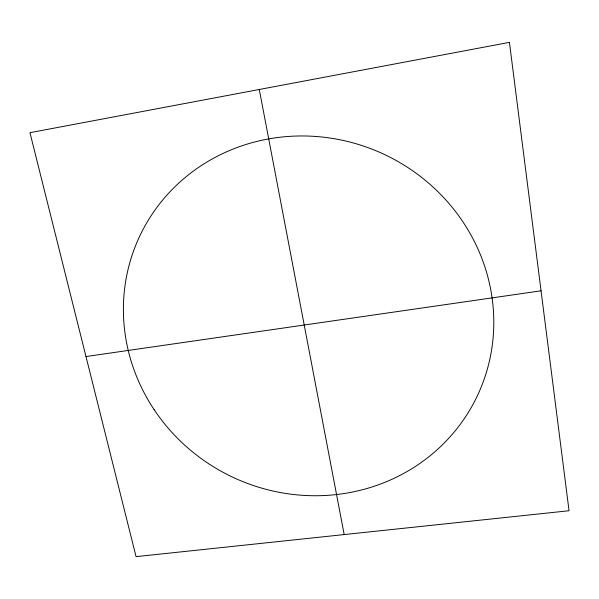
<?xml version="1.0" encoding="UTF-8"?>
<svg xmlns="http://www.w3.org/2000/svg" width="599" height="599" viewBox="0 0 599 599"><rect width="100%" height="100%" fill="white"/><g stroke="black" fill="none" stroke-linecap="round" stroke-linejoin="round"><path stroke-width="0.9" d="M85.979 356.547L541.054 290.807M259.285 89.491L344.193 534.578M509.435 42.364L29.95 132.686L136.063 556.636L569.05 510.737L509.435 42.364M154.145 409.664A186.738 178.292 25.5 0 0 474.333 401.862A186.738 178.292 25.5 0 0 297.299 136.018A186.738 178.292 25.5 0 0 154.145 409.664"/></g></svg>
